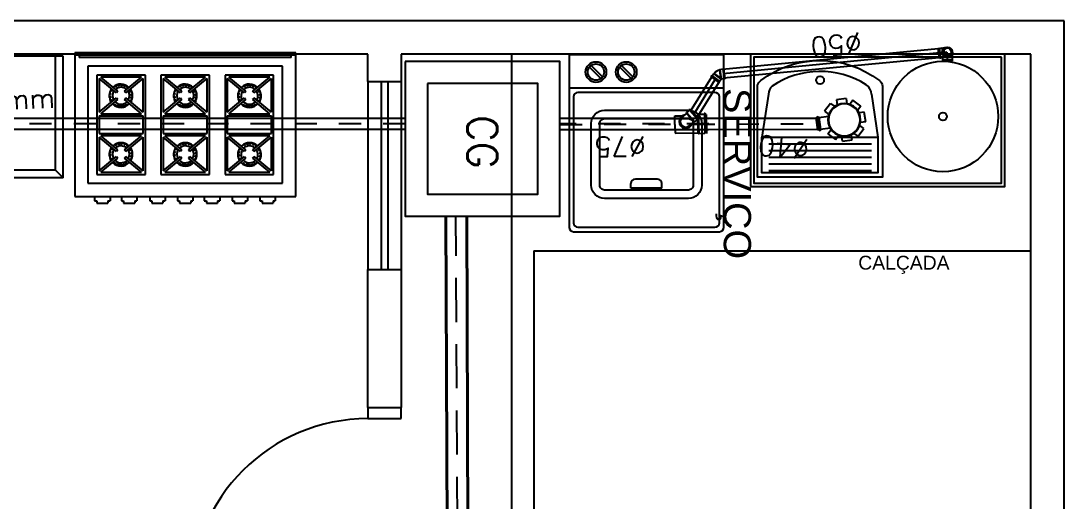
# Model space of a CAD drawing. Header units: millimetres. Extents: x 4595 to 4915, y 2085 to 2243.
# Drawn here: x 4729.803 to 4734.523, y 2176.489 to 2178.667 of the extents above; entities that cross this region are included whole.
import ezdxf
from ezdxf.enums import TextEntityAlignment as Align

# ---------------------------------------------------------------- set-up
doc = ezdxf.new("R2010")
doc.units = ezdxf.units.MM
doc.header["$LTSCALE"] = 0.8
doc.linetypes.add('HIDDEN', pattern=[0.375, 0.25, -0.125])
doc.linetypes.add('HIDDEN2', pattern=[0.1875, 0.125, -0.0625])
for name, color, linetype in [('02', 2, 'Continuous'), ('BANHO_COZINHA', 7, 'Continuous'), ('CONEXAO_ESGOTO', 7, 'Continuous'), ('DETALHE_CONEXAO_EG', 3, 'Continuous'), ('MOVEIS', 7, 'Continuous'), ('parede', 2, 'Continuous'), ('PISO', 8, 'Continuous'), ('SIMBOLOS_SANITÁRIO', 4, 'Continuous'), ('TUBULAÇÃO_ESGOTO', 6, 'Continuous')]:
    doc.layers.add(name, color=color, linetype=linetype)
doc.styles.add('ROMANS', font='romans', dxfattribs={"height": 0.1})
doc.styles.add('SANSSERIF', font='sas_____.pfb', dxfattribs={"height": 1})

# ---------------------------------------------------------------- blocks, each defined once
blk = doc.blocks.new('Ads_egD_cxs150x150x50-p')
for p, q in [((-0.022, 0.0947), (-0.022, 0.0706)), ((-0.022, 0.0947), (0.022, 0.0947)), ((0.022, 0.0947), (0.022, 0.0706)), ((-0.0825, 0.0514), (-0.0514, 0.0825)), ((-0.0825, 0.0514), (-0.0655, 0.0343)), ((-0.0514, 0.0825), (-0.0343, 0.0655)), ((0.0514, 0.0825), (0.0343, 0.0655)), ((0.0514, 0.0825), (0.0825, 0.0514)), ((0.0825, 0.0514), (0.0655, 0.0343)), ((-0.0947, 0.022), (-0.0706, 0.022)), ((-0.0947, -0.022), (-0.0947, 0.022)), ((0.1124, 0.0268), (0.069, 0.0268)), ((0.1124, 0.0287), (0.1124, -0.0287)), ((0.1175, 0.0312), (0.1148, 0.0312)), ((0.12, 0.0287), (0.12, -0.0287)), ((0.1269, 0.0268), (0.12, 0.0268)), ((0.1269, 0.0268), (0.1269, -0.0268)), ((-0.0947, -0.022), (-0.0706, -0.022)), ((-0.0825, -0.0514), (-0.0655, -0.0343)), ((0.0825, -0.0514), (0.0655, -0.0343)), ((0.1124, -0.0268), (0.069, -0.0268)), ((0.1175, -0.0312), (0.1148, -0.0312)), ((0.1269, -0.0268), (0.12, -0.0268)), ((-0.0514, -0.0825), (-0.0825, -0.0514)), ((-0.0514, -0.0825), (-0.0343, -0.0655)), ((-0.022, -0.0947), (-0.022, -0.0706)), ((0.022, -0.0947), (0.022, -0.0706)), ((0.0514, -0.0825), (0.0343, -0.0655)), ((0.0825, -0.0514), (0.0514, -0.0825)), ((0.022, -0.0947), (-0.022, -0.0947))]:
    blk.add_line(p, q)
for radius in [0.074, 0.072]:
    blk.add_circle((0, 0), radius)
for centre, start, end in [((0.1148, 0.0287), 90, 180), ((0.1175, 0.0287), 360, 90), ((0.1148, -0.0287), 180, 270), ((0.1175, -0.0287), 270, 0)]:
    blk.add_arc(centre, 0.00245, start, end)
blk = doc.blocks.new('Ads_egD_45j40-p')
for p, q in [((-0.0321, -0.0005), (-0.0302, 0.0001)), ((-0.0302, 0.0001), (-0.0214, 0.0088)), ((0.0001, -0.0302), (-0.0302, 0.0001)), ((0.0088, -0.0214), (-0.0214, 0.0088)), ((-0.0214, 0.0088), (-0.0197, 0.0088)), ((-0.0197, 0.0088), (0.0077, -0.0185)), ((0.0088, 0.0214), (0.0077, 0.0202)), ((0.0077, -0.0185), (0.0077, 0.0202)), ((0.0216, 0.0214), (0.0088, 0.0214)), ((0.0088, 0.0214), (0.0088, -0.0214)), ((0.023, 0.0223), (0.0216, 0.0214)), ((0.0216, 0.0214), (0.0216, -0.0214)), ((0.0269, 0.0223), (0.023, 0.0223)), ((0.023, 0.0223), (0.023, -0.0223)), ((0.0269, -0.0223), (0.0269, 0.0223)), ((-0.0349, -0.0033), (-0.0321, -0.0005)), ((-0.0033, -0.0349), (-0.0349, -0.0033)), ((-0.0005, -0.0321), (-0.0321, -0.0005)), ((-0.0033, -0.0349), (-0.0005, -0.0321)), ((-0.0005, -0.0321), (0.0001, -0.0302)), ((0.0001, -0.0302), (0.0088, -0.0214)), ((0.0077, -0.0185), (0.0088, -0.0214)), ((0.0216, -0.0214), (0.0088, -0.0214)), ((0.023, -0.0223), (0.0216, -0.0214)), ((0.0269, -0.0223), (0.023, -0.0223))]:
    blk.add_line(p, q)
blk.add_arc((0.0151, -0.0364), 0.0572, 97.4168, 127.5832)
blk = doc.blocks.new('Ads_egD_90j40-s')
for p, q in [((0.0096, 0.0202), (0.0174, 0.0202)), ((0.0191, 0.0214), (0.0174, 0.0202)), ((0.0174, 0.0202), (0.0174, 0.014)), ((0.0191, 0.0124), (0.0191, 0.0214)), ((0.0323, 0.0214), (0.0191, 0.0214)), ((0.0343, 0.0223), (0.0323, 0.0214)), ((0.0323, 0.0214), (0.0323, -0.0214)), ((0.0382, 0.0223), (0.0343, 0.0223)), ((0.0343, 0.0223), (0.0343, -0.0223)), ((0.0382, 0.0223), (0.0382, -0.0223)), ((0.0096, -0.0202), (0.0174, -0.0202)), ((0.0174, -0.0202), (0.0174, -0.014)), ((0.0191, -0.0214), (0.0174, -0.0202)), ((0.0191, -0.0124), (0.0191, -0.0214)), ((0.0323, -0.0214), (0.0191, -0.0214)), ((0.0343, -0.0223), (0.0323, -0.0214)), ((0.0382, -0.0223), (0.0343, -0.0223))]:
    blk.add_line(p, q)
for radius in [0.0223, 0.0184]:
    blk.add_circle((0, 0), radius)
blk = doc.blocks.new('Ads_egD_90j40-d')
for p, q in [((0, 0.0202), (0.0096, 0.0202)), ((0.0096, 0.0202), (0.0174, 0.0202)), ((0.0191, 0.0214), (0.0174, 0.0202)), ((0.0174, 0.0202), (0.0174, -0.0202)), ((0.0323, 0.0214), (0.0191, 0.0214)), ((0.0191, -0.0214), (0.0191, 0.0214)), ((0.0343, 0.0223), (0.0323, 0.0214)), ((0.0323, 0.0214), (0.0323, -0.0214)), ((0.0343, 0.0223), (0.0343, -0.0223)), ((0.0382, 0.0223), (0.0343, 0.0223)), ((0.0382, 0.0223), (0.0382, -0.0223)), ((0, -0.0202), (0.0096, -0.0202)), ((0.0096, -0.0202), (0.0174, -0.0202)), ((0.0191, -0.0214), (0.0174, -0.0202)), ((0.0323, -0.0214), (0.0191, -0.0214)), ((0.0343, -0.0223), (0.0323, -0.0214)), ((0.0382, -0.0223), (0.0343, -0.0223))]:
    blk.add_line(p, q)
for radius, start, end in [(0.0223, 64.6232, 295.3768), (0.0202, 90, 270)]:
    blk.add_arc((0, 0), radius, start, end)

msp = doc.modelspace()

# ---------------------------------------------------------------- linework, layer by layer
at = {"linetype": 'Continuous'}
msp.add_line((4732.806, 2178.2417), (4732.806, 2178.2417), dxfattribs=at)
at = {"layer": '02', "color": 3, "lineweight": 40}
msp.add_line((4732.9034, 2178.2441), (4732.8994, 2178.244), dxfattribs=at)
at = {"layer": '02', "color": 6, "lineweight": 40}
for p, q in [((4731.7491, 2172.5043), (4731.7253, 2177.7834)), ((4731.8382, 2172.5043), (4731.8215, 2177.7834))]:
    msp.add_line(p, q, dxfattribs=at)
at = {"layer": 'BANHO_COZINHA'}
for p, q in [((4729.9939, 2178.5066), (4728.1939, 2178.5066)), ((4729.9589, 2177.9916), (4729.9589, 2178.5066)), ((4729.9939, 2177.9566), (4729.9939, 2178.5066)), ((4733.1858, 2178.3355), (4733.1558, 2178.1405)), ((4733.6512, 2178.3355), (4733.6812, 2178.1405)), ((4733.1558, 2178.1405), (4733.6812, 2178.1405)), ((4733.1871, 2178.1105), (4733.6512, 2178.1105)), ((4733.1871, 2178.0805), (4733.6512, 2178.0805)), ((4733.1871, 2178.0505), (4733.6512, 2178.0505)), ((4733.1871, 2178.0205), (4733.6512, 2178.0205)), ((4729.9939, 2177.9566), (4728.1939, 2177.9566)), ((4729.9589, 2177.9916), (4728.2289, 2177.9916)), ((4729.9589, 2177.9916), (4729.9939, 2177.9566)), ((4733.1871, 2177.9905), (4733.6512, 2177.9905))]:
    msp.add_line(p, q, dxfattribs=at)
for points in [[(4733.105, 2177.9171), (4734.255, 2177.9171), (4734.255, 2178.5171), (4733.105, 2178.5171)], [(4734.24, 2178.5021), (4733.12, 2178.5021), (4733.12, 2177.9321), (4734.24, 2177.9321)]]:
    msp.add_lwpolyline(points, close=True, dxfattribs=at)
msp.add_lwpolyline([(4733.1358, 2178.3759, -0.153737), (4733.1509, 2178.3972, -0.338906), (4733.6873, 2178.3972, -0.256007), (4733.7012, 2178.372), (4733.7012, 2177.96), (4733.1358, 2177.96)], format="xyb", close=True, dxfattribs=at)
msp.add_lwpolyline([(4733.6812, 2178.1405), (4733.6812, 2177.98), (4733.1558, 2177.98), (4733.1558, 2178.1405, -0.125189)], format="xyb", dxfattribs=at)
for centre, radius in [((4733.975, 2178.2344), 0.25), ((4733.4191, 2178.3988), 0.0177), ((4733.975, 2178.2344), 0.0177)]:
    msp.add_circle(centre, radius, dxfattribs=at)
for centre, radius, start, end in [((4733.4191, 2178.047), 0.3911, 57.7458, 123.7499), ((4733.6012, 2178.3355), 0.05, 0, 57.7458), ((4733.2358, 2178.3355), 0.05, 132.7383, 180)]:
    msp.add_arc(centre, radius, start, end, dxfattribs=at)
at = {"layer": 'DETALHE_CONEXAO_EG'}
for p, q in [((4732.7613, 2178.2368), (4732.796, 2178.2376)), ((4732.7622, 2178.1982), (4732.7613, 2178.2368)), ((4732.8148, 2178.2482), (4732.7946, 2178.2302)), ((4732.8148, 2178.2482), (4732.815, 2178.2518)), ((4732.8482, 2178.211), (4732.8148, 2178.2482)), ((4732.8281, 2178.2634), (4732.815, 2178.2518)), ((4732.815, 2178.2518), (4732.8517, 2178.2108)), ((4732.8283, 2178.267), (4732.8264, 2178.2653)), ((4732.8264, 2178.2653), (4732.8281, 2178.2634)), ((4732.8281, 2178.2634), (4732.8648, 2178.2225)), ((4732.8299, 2178.2651), (4732.8283, 2178.267)), ((4732.8318, 2178.2668), (4732.8299, 2178.2651)), ((4732.8299, 2178.2651), (4732.8666, 2178.2241)), ((4732.8318, 2178.2668), (4732.8685, 2178.2258)), ((4732.8562, 2178.2389), (4732.864, 2178.2391)), ((4732.864, 2178.2393), (4732.8679, 2178.2433)), ((4732.864, 2178.2393), (4732.8658, 2178.1604)), ((4732.8955, 2178.2439), (4732.8679, 2178.2433)), ((4732.8679, 2178.2433), (4732.8698, 2178.1565)), ((4732.8993, 2178.248), (4732.8954, 2178.2479)), ((4732.8954, 2178.2479), (4732.8955, 2178.2439)), ((4732.8955, 2178.2439), (4732.8974, 2178.1572)), ((4732.8994, 2178.244), (4732.8993, 2178.248)), ((4732.8994, 2178.244), (4732.9013, 2178.1573)), ((4732.7622, 2178.1982), (4732.7631, 2178.1582)), ((4732.828, 2178.1929), (4732.8482, 2178.211)), ((4732.8648, 2178.2225), (4732.8517, 2178.2108)), ((4732.8664, 2178.2206), (4732.8648, 2178.2225)), ((4732.8683, 2178.2223), (4732.8664, 2178.2206)), ((4732.8685, 2178.2258), (4732.8666, 2178.2241)), ((4732.8685, 2178.2258), (4732.8666, 2178.2241)), ((4732.8666, 2178.2241), (4732.8683, 2178.2223)), ((4732.7631, 2178.1582), (4732.8658, 2178.1604)), ((4732.8658, 2178.1604), (4732.8698, 2178.1565)), ((4732.8974, 2178.1572), (4732.8698, 2178.1565))]:
    msp.add_line(p, q, dxfattribs=at)
at = {"layer": 'DETALHE_CONEXAO_EG', "color": 3}
msp.add_line((4732.9034, 2178.2441), (4732.9053, 2178.1573), dxfattribs=at)
at = {"layer": 'DETALHE_CONEXAO_EG'}
for radius, start, end in [(0.03, 98.2682, 345.3829), (0.0275, 107.2056, 336.4455), (0.025, 131.8256, 311.8256)]:
    msp.add_arc((4732.8113, 2178.2115), radius, start, end, dxfattribs=at)
at = {"layer": 'MOVEIS'}
for p, q in [((4731.0466, 2178.522), (4730.0466, 2178.522)), ((4730.0466, 2178.522), (4730.0466, 2177.872)), ((4731.0466, 2177.872), (4731.0466, 2178.522)), ((4731.0466, 2178.512), (4730.0466, 2178.512)), ((4730.0666, 2178.512), (4730.0666, 2178.502)), ((4731.0266, 2178.502), (4730.0666, 2178.502)), ((4731.0266, 2178.502), (4731.0266, 2178.512)), ((4732.9834, 2178.5131), (4732.2834, 2178.5131)), ((4732.2834, 2178.5131), (4732.2834, 2177.7331)), ((4732.9834, 2177.7331), (4732.9834, 2178.5131)), ((4730.1066, 2178.462), (4730.1066, 2177.932)), ((4730.9866, 2178.462), (4730.1066, 2178.462)), ((4730.1466, 2178.422), (4730.1466, 2177.972)), ((4730.3666, 2178.422), (4730.1466, 2178.422)), ((4730.3666, 2177.972), (4730.3666, 2178.422)), ((4730.4366, 2178.422), (4730.4366, 2177.972)), ((4730.6566, 2178.422), (4730.4366, 2178.422)), ((4730.6566, 2177.972), (4730.6566, 2178.422)), ((4730.7266, 2178.422), (4730.7266, 2177.972)), ((4730.9466, 2178.422), (4730.7266, 2178.422)), ((4730.9466, 2177.972), (4730.9466, 2178.422)), ((4730.9866, 2177.932), (4730.9866, 2178.462)), ((4732.4276, 2178.4061), (4732.3757, 2178.458)), ((4732.4346, 2178.4132), (4732.3828, 2178.465)), ((4732.5647, 2178.4061), (4732.5129, 2178.458)), ((4732.5718, 2178.4132), (4732.5199, 2178.465)), ((4730.1566, 2178.4056), (4730.1566, 2178.2535)), ((4730.2351, 2178.3408), (4730.1566, 2178.4056)), ((4730.3488, 2178.412), (4730.1645, 2178.412)), ((4730.2414, 2178.3485), (4730.1645, 2178.412)), ((4730.2718, 2178.3485), (4730.3488, 2178.412)), ((4730.2781, 2178.3408), (4730.3566, 2178.4056)), ((4730.3566, 2178.2535), (4730.3566, 2178.4056)), ((4730.4466, 2178.4056), (4730.4466, 2178.2535)), ((4730.5251, 2178.3408), (4730.4466, 2178.4056)), ((4730.6388, 2178.412), (4730.4545, 2178.412)), ((4730.5314, 2178.3485), (4730.4545, 2178.412)), ((4730.5618, 2178.3485), (4730.6388, 2178.412)), ((4730.5681, 2178.3408), (4730.6466, 2178.4056)), ((4730.6466, 2178.2535), (4730.6466, 2178.4056)), ((4730.7366, 2178.4056), (4730.7366, 2178.2535)), ((4730.8151, 2178.3408), (4730.7366, 2178.4056)), ((4730.9288, 2178.412), (4730.7445, 2178.412)), ((4730.8214, 2178.3485), (4730.7445, 2178.412)), ((4730.8518, 2178.3485), (4730.9288, 2178.412)), ((4730.8581, 2178.3408), (4730.9366, 2178.4056)), ((4730.9366, 2178.2535), (4730.9366, 2178.4056)), ((4732.9834, 2178.3631), (4732.2834, 2178.3631)), ((4732.9434, 2178.3431), (4732.3234, 2178.3431)), ((4730.1566, 2178.2535), (4730.2351, 2178.3183)), ((4730.1645, 2178.247), (4730.2414, 2178.3105)), ((4730.3488, 2178.247), (4730.2718, 2178.3105)), ((4730.3566, 2178.2535), (4730.2781, 2178.3183)), ((4730.4466, 2178.2535), (4730.5251, 2178.3183)), ((4730.4545, 2178.247), (4730.5314, 2178.3105)), ((4730.6388, 2178.247), (4730.5618, 2178.3105)), ((4730.6466, 2178.2535), (4730.5681, 2178.3183)), ((4730.7366, 2178.2535), (4730.8151, 2178.3183)), ((4730.7445, 2178.247), (4730.8214, 2178.3105)), ((4730.9288, 2178.247), (4730.8518, 2178.3105)), ((4730.9366, 2178.2535), (4730.8581, 2178.3183)), ((4732.3034, 2178.3231), (4732.3034, 2177.7531)), ((4732.9634, 2177.7531), (4732.9634, 2178.3231)), ((4730.1566, 2178.237), (4730.3566, 2178.237)), ((4730.1566, 2178.237), (4730.1566, 2178.157)), ((4730.1645, 2178.247), (4730.3488, 2178.247)), ((4730.3566, 2178.157), (4730.3566, 2178.237)), ((4730.4466, 2178.237), (4730.6466, 2178.237)), ((4730.4466, 2178.237), (4730.4466, 2178.157)), ((4730.4545, 2178.247), (4730.6388, 2178.247)), ((4730.6466, 2178.157), (4730.6466, 2178.237)), ((4730.7366, 2178.237), (4730.7366, 2178.157)), ((4730.7366, 2178.237), (4730.9366, 2178.237)), ((4730.7445, 2178.247), (4730.9288, 2178.247)), ((4730.9366, 2178.157), (4730.9366, 2178.237)), ((4730.1566, 2178.157), (4730.3566, 2178.157)), ((4730.1566, 2178.1406), (4730.1566, 2177.9885)), ((4730.2351, 2178.0758), (4730.1566, 2178.1406)), ((4730.3488, 2178.147), (4730.1645, 2178.147)), ((4730.2414, 2178.0835), (4730.1645, 2178.147)), ((4730.2718, 2178.0835), (4730.3488, 2178.147)), ((4730.2781, 2178.0758), (4730.3566, 2178.1406)), ((4730.3566, 2177.9885), (4730.3566, 2178.1406)), ((4730.4466, 2178.157), (4730.6466, 2178.157)), ((4730.4466, 2178.1406), (4730.4466, 2177.9885)), ((4730.5251, 2178.0758), (4730.4466, 2178.1406)), ((4730.5314, 2178.0835), (4730.4545, 2178.147)), ((4730.6388, 2178.147), (4730.4545, 2178.147)), ((4730.5618, 2178.0835), (4730.6388, 2178.147)), ((4730.5681, 2178.0758), (4730.6466, 2178.1406)), ((4730.6466, 2177.9885), (4730.6466, 2178.1406)), ((4730.7366, 2178.157), (4730.9366, 2178.157)), ((4730.8151, 2178.0758), (4730.7366, 2178.1406)), ((4730.7366, 2178.1406), (4730.7366, 2177.9885)), ((4730.9288, 2178.147), (4730.7445, 2178.147)), ((4730.8214, 2178.0835), (4730.7445, 2178.147)), ((4730.8518, 2178.0835), (4730.9288, 2178.147)), ((4730.8581, 2178.0758), (4730.9366, 2178.1406)), ((4730.9366, 2177.9885), (4730.9366, 2178.1406)), ((4730.1566, 2177.9885), (4730.2351, 2178.0533)), ((4730.1645, 2177.982), (4730.2414, 2178.0455)), ((4730.3488, 2177.982), (4730.2718, 2178.0455)), ((4730.3566, 2177.9885), (4730.2781, 2178.0533)), ((4730.4466, 2177.9885), (4730.5251, 2178.0533)), ((4730.4545, 2177.982), (4730.5314, 2178.0455)), ((4730.6388, 2177.982), (4730.5618, 2178.0455)), ((4730.6466, 2177.9885), (4730.5681, 2178.0533)), ((4730.7366, 2177.9885), (4730.8151, 2178.0533)), ((4730.7445, 2177.982), (4730.8214, 2178.0455)), ((4730.9288, 2177.982), (4730.8518, 2178.0455)), ((4730.9366, 2177.9885), (4730.8581, 2178.0533)), ((4730.1466, 2177.972), (4730.3666, 2177.972)), ((4730.1645, 2177.982), (4730.3488, 2177.982)), ((4730.4366, 2177.972), (4730.6566, 2177.972)), ((4730.4545, 2177.982), (4730.6388, 2177.982)), ((4730.7266, 2177.972), (4730.9466, 2177.972)), ((4730.7445, 2177.982), (4730.9288, 2177.982)), ((4732.6834, 2177.9505), (4732.5834, 2177.9505)), ((4730.1066, 2177.932), (4730.9866, 2177.932)), ((4732.5634, 2177.9105), (4732.5634, 2177.9305)), ((4732.7034, 2177.9105), (4732.5634, 2177.9105)), ((4732.7034, 2177.9105), (4732.7034, 2177.9305)), ((4730.0466, 2177.872), (4731.0466, 2177.872)), ((4730.1366, 2177.872), (4730.1366, 2177.852)), ((4730.2066, 2177.872), (4730.2066, 2177.852)), ((4730.258, 2177.872), (4730.258, 2177.852)), ((4730.328, 2177.872), (4730.328, 2177.852)), ((4730.3858, 2177.872), (4730.3858, 2177.852)), ((4730.4558, 2177.872), (4730.4558, 2177.852)), ((4730.5114, 2177.872), (4730.5114, 2177.852)), ((4730.5814, 2177.872), (4730.5814, 2177.852)), ((4730.6328, 2177.872), (4730.6328, 2177.852)), ((4730.7028, 2177.872), (4730.7028, 2177.852)), ((4730.7585, 2177.872), (4730.7585, 2177.852)), ((4730.8285, 2177.872), (4730.8285, 2177.852)), ((4730.8841, 2177.872), (4730.8841, 2177.852)), ((4730.9541, 2177.872), (4730.9541, 2177.852)), ((4730.1366, 2177.852), (4730.1466, 2177.852)), ((4730.1466, 2177.852), (4730.1466, 2177.842)), ((4730.1466, 2177.842), (4730.1966, 2177.842)), ((4730.1966, 2177.852), (4730.1966, 2177.842)), ((4730.1966, 2177.852), (4730.2066, 2177.852)), ((4730.258, 2177.852), (4730.268, 2177.852)), ((4730.268, 2177.852), (4730.268, 2177.842)), ((4730.268, 2177.842), (4730.318, 2177.842)), ((4730.318, 2177.852), (4730.328, 2177.852)), ((4730.318, 2177.852), (4730.318, 2177.842)), ((4730.3858, 2177.852), (4730.3958, 2177.852)), ((4730.3958, 2177.852), (4730.3958, 2177.842)), ((4730.3958, 2177.842), (4730.4458, 2177.842)), ((4730.4458, 2177.852), (4730.4558, 2177.852)), ((4730.4458, 2177.852), (4730.4458, 2177.842)), ((4730.5114, 2177.852), (4730.5214, 2177.852)), ((4730.5214, 2177.852), (4730.5214, 2177.842)), ((4730.5214, 2177.842), (4730.5714, 2177.842)), ((4730.5714, 2177.852), (4730.5814, 2177.852)), ((4730.5714, 2177.852), (4730.5714, 2177.842)), ((4730.6328, 2177.852), (4730.6428, 2177.852)), ((4730.6428, 2177.852), (4730.6428, 2177.842)), ((4730.6428, 2177.842), (4730.6928, 2177.842)), ((4730.6928, 2177.852), (4730.7028, 2177.852)), ((4730.6928, 2177.852), (4730.6928, 2177.842)), ((4730.7585, 2177.852), (4730.7685, 2177.852)), ((4730.7685, 2177.852), (4730.7685, 2177.842)), ((4730.7685, 2177.842), (4730.8185, 2177.842)), ((4730.8185, 2177.852), (4730.8285, 2177.852)), ((4730.8185, 2177.852), (4730.8185, 2177.842)), ((4730.8841, 2177.852), (4730.8941, 2177.852)), ((4730.8941, 2177.852), (4730.8941, 2177.842)), ((4730.8941, 2177.842), (4730.9441, 2177.842)), ((4730.9441, 2177.852), (4730.9541, 2177.852)), ((4730.9441, 2177.852), (4730.9441, 2177.842)), ((4732.3034, 2177.7131), (4732.9634, 2177.7131)), ((4732.3234, 2177.7331), (4732.9434, 2177.7331))]:
    msp.add_line(p, q, dxfattribs=at)
for points in [[(4732.4434, 2177.8631, -0.414214), (4732.3834, 2177.9231), (4732.3834, 2178.2031, -0.414214), (4732.4434, 2178.2631), (4732.8234, 2178.2631, -0.414214), (4732.8834, 2178.2031), (4732.8834, 2177.9231, -0.414214), (4732.8234, 2177.8631)], [(4732.4434, 2177.9016, -0.414214), (4732.4219, 2177.9231), (4732.4219, 2178.2031, -0.414214), (4732.4434, 2178.2246), (4732.8234, 2178.2246, -0.414214), (4732.8449, 2178.2031), (4732.8449, 2177.9231, -0.414214), (4732.8234, 2177.9016)]]:
    msp.add_lwpolyline(points, format="xyb", close=True, dxfattribs=at)
for centre, radius in [((4732.4052, 2178.4356), 0.0468), ((4732.4052, 2178.4356), 0.037), ((4732.5423, 2178.4356), 0.0468), ((4732.5423, 2178.4356), 0.037), ((4730.2458, 2178.3763), 0.0028), ((4730.2589, 2178.3772), 0.0028), ((4730.2734, 2178.374), 0.0028), ((4730.5369, 2178.3763), 0.0028), ((4730.55, 2178.3772), 0.0028), ((4730.5645, 2178.374), 0.0028), ((4730.8277, 2178.3763), 0.0028), ((4730.8408, 2178.3772), 0.0028), ((4730.8553, 2178.374), 0.0028), ((4730.207, 2178.3366), 0.0028), ((4730.2122, 2178.3525), 0.0028), ((4730.2327, 2178.3712), 0.0028), ((4730.2861, 2178.3669), 0.0028), ((4730.3001, 2178.3482), 0.0028), ((4730.3043, 2178.3333), 0.0028), ((4730.4981, 2178.3366), 0.0028), ((4730.5032, 2178.3525), 0.0028), ((4730.5238, 2178.3712), 0.0028), ((4730.5771, 2178.3669), 0.0028), ((4730.5912, 2178.3482), 0.0028), ((4730.5954, 2178.3333), 0.0028), ((4730.7888, 2178.3366), 0.0028), ((4730.794, 2178.3525), 0.0028), ((4730.8146, 2178.3712), 0.0028), ((4730.8679, 2178.3669), 0.0028), ((4730.8819, 2178.3482), 0.0028), ((4730.8861, 2178.3333), 0.0028), ((4730.2065, 2178.323), 0.0028), ((4730.2122, 2178.3062), 0.0028), ((4730.2285, 2178.2865), 0.0028), ((4730.2426, 2178.2814), 0.0028), ((4730.2557, 2178.28), 0.0028), ((4730.2692, 2178.2814), 0.0028), ((4730.2814, 2178.2865), 0.0028), ((4730.3001, 2178.3048), 0.0028), ((4730.3038, 2178.3193), 0.0028), ((4730.4976, 2178.323), 0.0028), ((4730.5032, 2178.3062), 0.0028), ((4730.5196, 2178.2865), 0.0028), ((4730.5336, 2178.2814), 0.0028), ((4730.5467, 2178.28), 0.0028), ((4730.5603, 2178.2814), 0.0028), ((4730.5725, 2178.2865), 0.0028), ((4730.5912, 2178.3048), 0.0028), ((4730.5949, 2178.3193), 0.0028), ((4730.7884, 2178.323), 0.0028), ((4730.794, 2178.3062), 0.0028), ((4730.8104, 2178.2865), 0.0028), ((4730.8244, 2178.2814), 0.0028), ((4730.8375, 2178.28), 0.0028), ((4730.8511, 2178.2814), 0.0028), ((4730.8632, 2178.2865), 0.0028), ((4730.8819, 2178.3048), 0.0028), ((4730.8857, 2178.3193), 0.0028), ((4730.2327, 2178.1063), 0.0028), ((4730.2458, 2178.1114), 0.0028), ((4730.2589, 2178.1124), 0.0028), ((4730.2734, 2178.1091), 0.0028), ((4730.2861, 2178.1021), 0.0028), ((4730.5238, 2178.1063), 0.0028), ((4730.5369, 2178.1114), 0.0028), ((4730.55, 2178.1124), 0.0028), ((4730.5645, 2178.1091), 0.0028), ((4730.5771, 2178.1021), 0.0028), ((4730.8146, 2178.1063), 0.0028), ((4730.8277, 2178.1114), 0.0028), ((4730.8408, 2178.1124), 0.0028), ((4730.8553, 2178.1091), 0.0028), ((4730.8679, 2178.1021), 0.0028), ((4730.2065, 2178.0582), 0.0028), ((4730.207, 2178.0717), 0.0028), ((4730.2122, 2178.0876), 0.0028), ((4730.2122, 2178.0413), 0.0028), ((4730.3001, 2178.0834), 0.0028), ((4730.3038, 2178.0544), 0.0028), ((4730.3043, 2178.0684), 0.0028), ((4730.4976, 2178.0582), 0.0028), ((4730.4981, 2178.0717), 0.0028), ((4730.5032, 2178.0876), 0.0028), ((4730.5032, 2178.0413), 0.0028), ((4730.5912, 2178.0834), 0.0028), ((4730.5949, 2178.0544), 0.0028), ((4730.5954, 2178.0684), 0.0028), ((4730.7884, 2178.0582), 0.0028), ((4730.7888, 2178.0717), 0.0028), ((4730.794, 2178.0876), 0.0028), ((4730.794, 2178.0413), 0.0028), ((4730.8819, 2178.0834), 0.0028), ((4730.8857, 2178.0544), 0.0028), ((4730.8861, 2178.0684), 0.0028), ((4730.2285, 2178.0217), 0.0028), ((4730.2426, 2178.0166), 0.0028), ((4730.2557, 2178.0151), 0.0028), ((4730.2692, 2178.0166), 0.0028), ((4730.2814, 2178.0217), 0.0028), ((4730.3001, 2178.0399), 0.0028), ((4730.5196, 2178.0217), 0.0028), ((4730.5336, 2178.0166), 0.0028), ((4730.5467, 2178.0151), 0.0028), ((4730.5603, 2178.0166), 0.0028), ((4730.5725, 2178.0217), 0.0028), ((4730.5912, 2178.0399), 0.0028), ((4730.8104, 2178.0217), 0.0028), ((4730.8244, 2178.0166), 0.0028), ((4730.8375, 2178.0151), 0.0028), ((4730.8511, 2178.0166), 0.0028), ((4730.8632, 2178.0217), 0.0028), ((4730.8819, 2178.0399), 0.0028)]:
    msp.add_circle(centre, radius, dxfattribs=at)
for centre, radius, start, end in [((4730.2556, 2178.3279), 0.0528, 45.5181, 133.0504), ((4730.5467, 2178.3279), 0.0528, 45.5181, 133.0504), ((4730.8374, 2178.3279), 0.0528, 45.5181, 133.0504), ((4730.2556, 2178.3279), 0.0528, 143.9296, 213.5271), ((4730.2556, 2178.3279), 0.0384, 145.2267, 211.2653), ((4730.2556, 2178.3279), 0.0384, 47.78, 130.2395), ((4730.2566, 2178.3295), 0.0243, 128.6078, 152.347), ((4730.2566, 2178.3295), 0.0243, 27.653, 51.3922), ((4730.2556, 2178.3279), 0.0384, 330.7152, 32.8087), ((4730.2556, 2178.3279), 0.0528, 327.9043, 34.645), ((4730.5467, 2178.3279), 0.0528, 143.9296, 213.5271), ((4730.5467, 2178.3279), 0.0384, 145.2267, 211.2653), ((4730.5467, 2178.3279), 0.0384, 47.78, 130.2395), ((4730.5466, 2178.3295), 0.0243, 128.6078, 152.347), ((4730.5466, 2178.3295), 0.0243, 27.653, 51.3922), ((4730.5467, 2178.3279), 0.0384, 330.7152, 32.8087), ((4730.5467, 2178.3279), 0.0528, 327.9043, 34.645), ((4730.8374, 2178.3279), 0.0528, 143.9296, 213.5271), ((4730.8374, 2178.3279), 0.0384, 145.2267, 211.2653), ((4730.8374, 2178.3279), 0.0384, 47.78, 130.2395), ((4730.8366, 2178.3295), 0.0243, 128.6078, 152.347), ((4730.8366, 2178.3295), 0.0243, 27.653, 51.3922), ((4730.8374, 2178.3279), 0.0384, 330.7152, 32.8087), ((4730.8374, 2178.3279), 0.0528, 327.9043, 34.645), ((4732.3234, 2178.3231), 0.02, 90, 180), ((4732.9434, 2178.3231), 0.02, 0, 90), ((4730.2556, 2178.3279), 0.0528, 224.4002, 317.0252), ((4730.2556, 2178.3279), 0.0384, 226.2366, 315.728), ((4730.2566, 2178.3295), 0.0243, 207.653, 231.3922), ((4730.2566, 2178.3295), 0.0243, 308.6078, 332.347), ((4730.5467, 2178.3279), 0.0528, 224.4002, 317.0252), ((4730.5467, 2178.3279), 0.0384, 226.2366, 315.728), ((4730.5466, 2178.3295), 0.0243, 207.653, 231.3922), ((4730.5466, 2178.3295), 0.0243, 308.6078, 332.347), ((4730.8374, 2178.3279), 0.0528, 224.4002, 317.0252), ((4730.8374, 2178.3279), 0.0384, 226.2366, 315.728), ((4730.8366, 2178.3295), 0.0243, 207.653, 231.3922), ((4730.8366, 2178.3295), 0.0243, 308.6078, 332.347), ((4730.2556, 2178.063), 0.0528, 143.9296, 213.5271), ((4730.2556, 2178.063), 0.0528, 45.5181, 133.0504), ((4730.2556, 2178.063), 0.0384, 47.78, 130.2395), ((4730.2556, 2178.063), 0.0528, 327.9043, 34.645), ((4730.5467, 2178.063), 0.0528, 143.9296, 213.5271), ((4730.5467, 2178.063), 0.0528, 45.5181, 133.0504), ((4730.5467, 2178.063), 0.0384, 47.78, 130.2395), ((4730.5467, 2178.063), 0.0528, 327.9043, 34.645), ((4730.8374, 2178.063), 0.0528, 143.9296, 213.5271), ((4730.8374, 2178.063), 0.0528, 45.5181, 133.0504), ((4730.8374, 2178.063), 0.0384, 47.78, 130.2395), ((4730.8374, 2178.063), 0.0528, 327.9043, 34.645), ((4730.2556, 2178.063), 0.0384, 145.2267, 211.2653), ((4730.2566, 2178.0645), 0.0243, 128.6078, 152.347), ((4730.2566, 2178.0645), 0.0243, 207.653, 231.3922), ((4730.2566, 2178.0645), 0.0243, 27.653, 51.3922), ((4730.2566, 2178.0645), 0.0243, 308.6078, 332.347), ((4730.2556, 2178.063), 0.0384, 330.7152, 32.8087), ((4730.5467, 2178.063), 0.0384, 145.2267, 211.2653), ((4730.5466, 2178.0645), 0.0243, 128.6078, 152.347), ((4730.5466, 2178.0645), 0.0243, 207.653, 231.3922), ((4730.5466, 2178.0645), 0.0243, 27.653, 51.3922), ((4730.5466, 2178.0645), 0.0243, 308.6078, 332.347), ((4730.5467, 2178.063), 0.0384, 330.7152, 32.8087), ((4730.8374, 2178.063), 0.0384, 145.2267, 211.2653), ((4730.8366, 2178.0645), 0.0243, 128.6078, 152.347), ((4730.8366, 2178.0645), 0.0243, 207.653, 231.3922), ((4730.8366, 2178.0645), 0.0243, 27.653, 51.3922), ((4730.8366, 2178.0645), 0.0243, 308.6078, 332.347), ((4730.8374, 2178.063), 0.0384, 330.7152, 32.8087), ((4730.2556, 2178.063), 0.0528, 224.4002, 317.0252), ((4730.2556, 2178.063), 0.0384, 226.2366, 315.728), ((4730.5467, 2178.063), 0.0528, 224.4002, 317.0252), ((4730.5467, 2178.063), 0.0384, 226.2366, 315.728), ((4730.8374, 2178.063), 0.0528, 224.4002, 317.0252), ((4730.8374, 2178.063), 0.0384, 226.2366, 315.728), ((4732.5834, 2177.9305), 0.02, 90, 180), ((4732.6834, 2177.9305), 0.02, 0, 90), ((4732.3034, 2177.7331), 0.02, 180, 270), ((4732.3234, 2177.7531), 0.02, 180, 270), ((4732.9434, 2177.7531), 0.02, 270, 0), ((4732.9634, 2177.7331), 0.02, 270, 0)]:
    msp.add_arc(centre, radius, start, end, dxfattribs=at)
at = {"layer": 'parede', "color": 253}
for p, q in [((4734.5234, 2178.6671), (4709.5234, 2178.6671)), ((4734.5234, 2178.6671), (4730.9734, 2178.6671)), ((4734.5234, 2170.6671), (4734.5234, 2178.6671)), ((4731.3734, 2178.5171), (4717.7779, 2178.5171)), ((4731.3734, 2178.5171), (4729.8234, 2178.5171)), ((4731.3734, 2178.3921), (4731.3734, 2178.5171)), ((4734.3734, 2178.5171), (4731.5234, 2178.5171)), ((4731.5234, 2178.5171), (4731.5234, 2178.3921)), ((4732.0234, 2178.5171), (4732.0234, 2171.8171)), ((4734.3734, 2170.8171), (4734.3734, 2178.5171)), ((4731.3734, 2178.3921), (4731.5234, 2178.3921)), ((4731.3734, 2178.3921), (4731.3734, 2177.5421)), ((4731.4334, 2178.3921), (4731.4334, 2177.5421)), ((4731.4634, 2178.3921), (4731.4634, 2177.5421)), ((4731.5234, 2178.3921), (4731.5234, 2177.5421)), ((4732.1234, 2177.6271), (4732.1234, 2171.7171)), ((4732.1234, 2177.6271), (4734.3734, 2177.6271)), ((4731.3734, 2176.9171), (4731.3734, 2177.5421)), ((4731.3734, 2177.5421), (4731.5234, 2177.5421)), ((4731.5234, 2177.5421), (4731.5234, 2176.9171)), ((4731.3734, 2176.9171), (4731.5234, 2176.9171)), ((4731.3734, 2176.9171), (4731.3734, 2176.8671)), ((4731.5234, 2176.8671), (4731.5234, 2176.9171)), ((4731.3734, 2176.8671), (4731.5234, 2176.8671))]:
    msp.add_line(p, q, dxfattribs=at)
msp.add_arc((4731.3734, 2176.0671), 0.8, 90, 180, dxfattribs=at)
at = {"layer": 'PISO'}
for p, q in [((4733.9931, 2178.5257), (4732.9802, 2178.4273)), ((4733.9964, 2178.4897), (4733.9939, 2178.5261)), ((4732.849, 2178.2461), (4732.9451, 2178.4011))]:
    msp.add_line(p, q, dxfattribs=at)
at = {"layer": 'SIMBOLOS_SANITÁRIO'}
for points in [[(4731.5422, 2178.4834), (4731.5422, 2177.7834), (4732.2422, 2177.7834), (4732.2422, 2178.4834)], [(4731.6422, 2178.3834), (4731.6422, 2177.8834), (4732.1422, 2177.8834), (4732.1422, 2178.3834)]]:
    msp.add_lwpolyline(points, close=True, dxfattribs=at)
at = {"layer": 'TUBULAÇÃO_ESGOTO'}
for p, q in [((4733.9542, 2178.5403), (4732.9783, 2178.4473)), ((4733.958, 2178.5005), (4732.9821, 2178.4074)), ((4732.928, 2178.4127), (4732.832, 2178.2566)), ((4732.962, 2178.3917), (4732.8661, 2178.2356)), ((4731.5422, 2178.225), (4729.0494, 2178.2259)), ((4732.2422, 2178.2267), (4733.4031, 2178.2261)), ((4732.9139, 2178.2244), (4732.2422, 2178.2247)), ((4731.5422, 2178.175), (4729.0494, 2178.1759)), ((4732.2421, 2178.1767), (4733.403, 2178.1761)), ((4732.9138, 2178.1744), (4732.2421, 2178.1747)), ((4731.8382, 2172.5043), (4731.8215, 2177.7834))]:
    msp.add_line(p, q, dxfattribs=at)
at = {"layer": 'TUBULAÇÃO_ESGOTO', "linetype": 'HIDDEN2'}
for p, q in [((4731.5422, 2178.2009), (4729.0514, 2178.2019)), ((4732.2422, 2178.1985), (4733.4031, 2178.2011)), ((4732.9158, 2178.2004), (4732.2422, 2178.2007))]:
    msp.add_line(p, q, dxfattribs=at)
at = {"layer": 'TUBULAÇÃO_ESGOTO', "linetype": 'HIDDEN'}
msp.add_line((4731.7954, 2172.5043), (4731.7717, 2177.7834), dxfattribs=at)

# ---------------------------------------------------------------- block references
at = {"layer": 'DETALHE_CONEXAO_EG'}
for name, p, rotation in [('Ads_egD_90j40-s', (4733.9939, 2178.5261), 188.2748063205617), ('Ads_egD_90j40-d', (4733.9972, 2178.524), 268.6164170289648), ('Ads_egD_45j40-p', (4732.9603, 2178.4237), 8.107691102024555)]:
    msp.add_blockref(name, p, dxfattribs=dict(at, rotation=rotation))
at = {"layer": 'DETALHE_CONEXAO_EG', "extrusion": (0, 0, -1), "zscale": -1, "rotation": 351.9007122808306}
msp.add_blockref('Ads_egD_cxs150x150x50-p', (-4733.5287, 2178.219), dxfattribs=at)

# ---------------------------------------------------------------- texts
at = {"layer": 'CONEXAO_ESGOTO', "style": 'ROMANS'}
for s, rotation, p in [(' %%C50', 186.2077, (4733.5181, 2178.6061)), (' %%C75mm', 2.2792, (4729.696, 2178.2639)), (' %%C75', 180.2005, (4732.5452, 2178.1433)), (' %%C40', 174.9715, (4733.2887, 2178.1363))]:
    msp.add_text(s, height=0.09, rotation=rotation, dxfattribs=at).set_placement(p, align=Align.CENTER)
at = {"layer": 'parede', "color": 253, "style": 'SANSSERIF'}
msp.add_text('SERVIÇO', height=0.12312, rotation=270, dxfattribs=at).set_placement((4732.9834, 2178.3631))
msp.add_text('CALÇADA', height=0.0626, dxfattribs=at).set_placement((4733.5919, 2177.5414))
at = {"layer": 'SIMBOLOS_SANITÁRIO', "style": 'ROMANS'}
msp.add_text('CG', height=0.135, rotation=270, dxfattribs=at).set_placement((4731.8235, 2178.2412))

doc.saveas('drawing.dxf')
